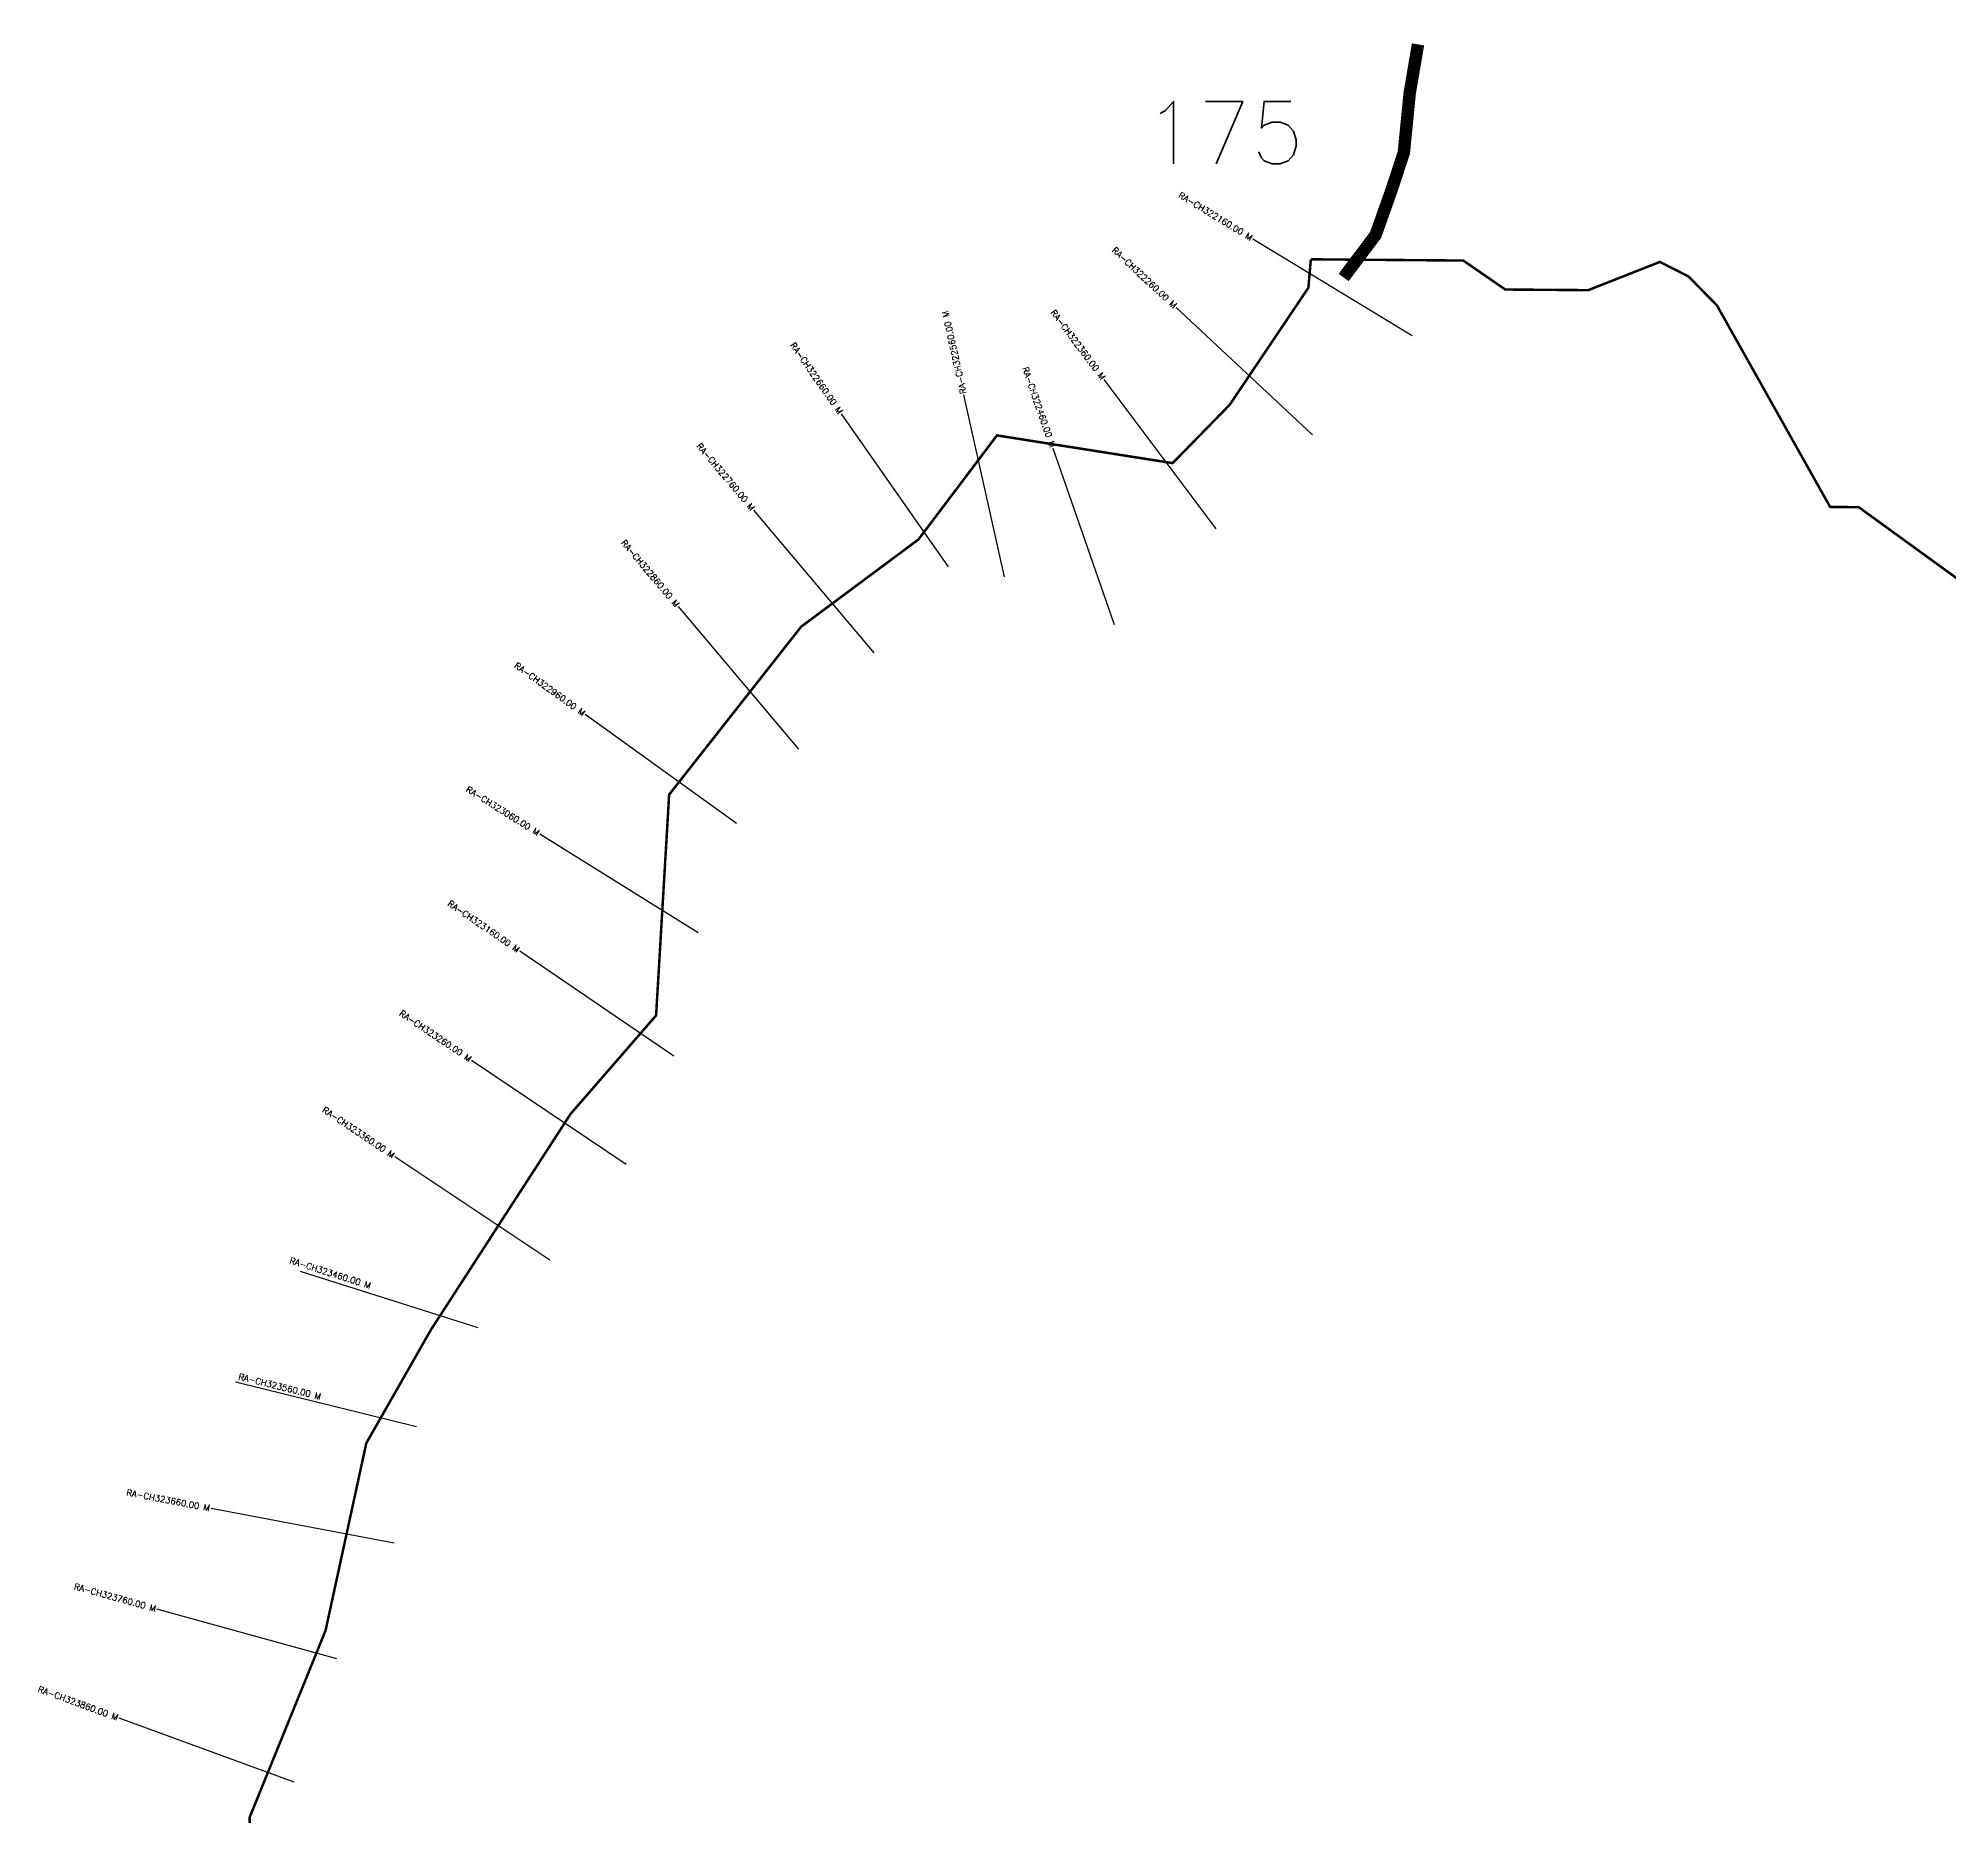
# Model space of a CAD drawing. Header units: metres. Extents: x 287149 to 291920, y 1995587 to 1999941.
# Drawn here: x 287196 to 288734, y 1997748 to 1999178 of the extents above; entities that cross this region are included whole.
import ezdxf
from ezdxf.enums import TextEntityAlignment as Align

# ---------------------------------------------------------------- set-up
doc = ezdxf.new("R2010")
doc.units = ezdxf.units.M
doc.header["$MEASUREMENT"] = 0
for name, color, linetype in [('ARTIFICIALLY PROTECTED', 4, 'Continuous'), ('CS', 134, 'Continuous'), ('CSMark', 6, 'Continuous')]:
    doc.layers.add(name, color=color, linetype=linetype)
doc.styles.get("Standard").update_dxf_attribs({"font": 'simplex.shx'})

msp = doc.modelspace()

# ---------------------------------------------------------------- linework, layer by layer
at = {"color": 6, "const_width": 2, "flags": 128}
for points in [[(287374.2, 1997451.5), (287366.1, 1997747.7), (287427.2, 1997898), (287460, 1998048.7), (287512, 1998139.9), (287624.3, 1998313.4), (287693.1, 1998392.6), (287703.6, 1998570.2), (287809.8, 1998705.2), (287904.1, 1998775.3), (287967.3, 1998859), (288108.6, 1998836.7), (288154.5, 1998883.6), (288217.8, 1998977.7), (288219.8, 1999000.6)], [(288219.8, 1999000.6), (288342.4, 1998999.6), (288376.2, 1998976.3), (288442.9, 1998975.8), (288500.6, 1998998.5), (288523.6, 1998986.8), (288546.5, 1998963.5), (288637.5, 1998801.5), (288660.5, 1998801.3), (288740.8, 1998743.1)]]:
    msp.add_lwpolyline(points, dxfattribs=at)
at = {"layer": 'ARTIFICIALLY PROTECTED', "const_width": 10, "flags": 128}
msp.add_lwpolyline([(288306, 1999173.4), (288299.3, 1999134), (288294.6, 1999086.3), (288283.9, 1999054), (288271.9, 1999020.2), (288246.2, 1998986)], dxfattribs=at)
at = {"layer": 'CS'}
for p, q in [((288301.3, 1998939), (288173.1, 1999016.9)), ((288221.1, 1998859.5), (288111.5, 1998961.9)), ((288143.6, 1998783.8), (288053.6, 1998903.9)), ((287973.3, 1998745.2), (287940.6, 1998891.6)), ((287928.2, 1998753.3), (287842.3, 1998876.3)), ((288061.9, 1998706.8), (288012.6, 1998848.5)), ((287868.4, 1998684.3), (287771.7, 1998798.9)), ((287808, 1998606.7), (287711.2, 1998721.3)), ((287757.9, 1998547), (287636.1, 1998634.5)), ((287726.9, 1998458.9), (287599.7, 1998538.5)), ((287707.3, 1998359.9), (287583.4, 1998444.4)), ((287669.1, 1998272.7), (287544.7, 1998356.5)), ((287607.7, 1998195.7), (287483, 1998279)), ((287550, 1998141.4), (287407, 1998186.8)), ((287500.5, 1998061.8), (287354.9, 1998097.8)), ((287482.4, 1997968.2), (287335.1, 1997996.2)), ((287436.2, 1997875.2), (287291.6, 1997915.3)), ((287402, 1997776.2), (287261.1, 1997827.6))]:
    msp.add_line(p, q, dxfattribs=at)

# ---------------------------------------------------------------- texts
at = {"insert": (288085.8, 1999127.5), "char_height": 50, "attachment_point": 1}
msp.add_mtext_dynamic_manual_height_columns('175', width=84.374, gutter_width=1, heights=[74.2], dxfattribs=at)
at = {"layer": 'CSMark'}
for s, rotation, p in [('RA-CH322160.00 M', 328.6808, (288172.3, 1999017.5)), ('RA-CH322260.00 M', 316.9467, (288110.8, 1998962.6)), ('RA-CH322360.00 M', 306.8559, (288053, 1998904.7)), ('RA-CH322660.00 M', 304.948, (287841.7, 1998877.1)), ('RA-CH322460.00 M', 289.1927, (288012.3, 1998849.5)), ('RA-CH322760.00 M', 310.1419, (287771.1, 1998799.7)), ('RA-CH322860.00 M', 310.208, (287710.5, 1998722)), ('RA-CH322960.00 M', 324.286, (287635.3, 1998635.1)), ('RA-CH323060.00 M', 327.9734, (287598.8, 1998539)), ('RA-CH323160.00 M', 325.6799, (287582.6, 1998445)), ('RA-CH323260.00 M', 326.0032, (287543.9, 1998357.1)), ('RA-CH323360.00 M', 326.259, (287482.1, 1998279.6)), ('RA-CH323460.00 M', 342.389, (287463.5, 1998175.2)), ('RA-CH323560.00 M', 346.1168, (287423.5, 1998086)), ('RA-CH323660.00 M', 349.2378, (287334.1, 1997996.4)), ('RA-CH323760.00 M', 344.5048, (287290.7, 1997915.5)), ('RA-CH323860.00 M', 339.9924, (287260.2, 1997827.9))]:
    msp.add_text(s, height=5, rotation=rotation, dxfattribs=at).set_placement(p, align=Align.MIDDLE_RIGHT)
msp.add_text('RA-CH322560.00 M', height=5, rotation=102.6031, dxfattribs=at).set_placement((287940.4, 1998892.5), align=Align.MIDDLE_LEFT)

doc.saveas('drawing.dxf')
